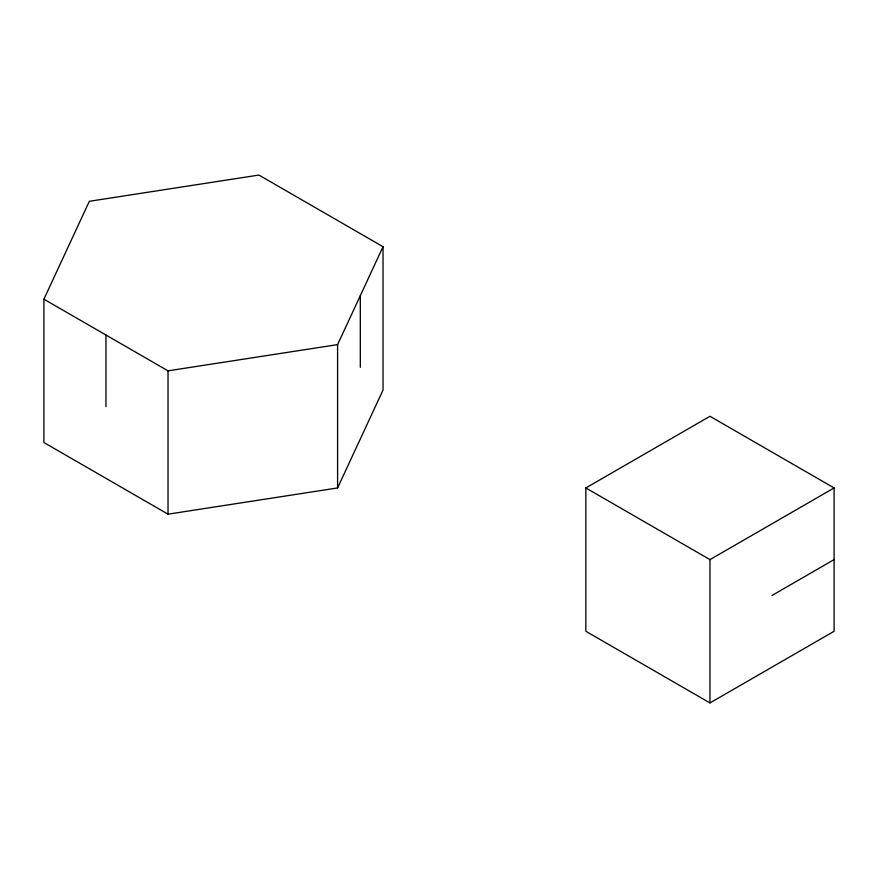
<?xml version="1.0" encoding="UTF-8"?>
<svg xmlns="http://www.w3.org/2000/svg" width="878" height="878" viewBox="0 0 878 878"><rect width="100%" height="100%" fill="white"/><g stroke="black" fill="none" stroke-linecap="round" stroke-linejoin="round"><path stroke-width="1.32" d="M43.9 299.189L89.337 201.292L258.9 175.062L383.027 246.718L383.027 390.051L337.591 487.948L168.027 514.179L43.9 442.512L43.9 299.189L168.027 370.845L337.591 344.615L383.027 246.718M585.845 487.948L709.973 416.282L834.1 487.948L834.1 631.282L709.973 702.938L585.845 631.282L585.845 487.948L709.973 559.615L834.1 487.948M772.036 595.449L834.1 559.615M709.973 559.615L709.973 702.938M360.309 295.666L360.309 367.333M337.591 344.615L337.591 487.948M168.027 370.845L168.027 514.179M105.964 335.012L105.964 406.679"/></g></svg>
